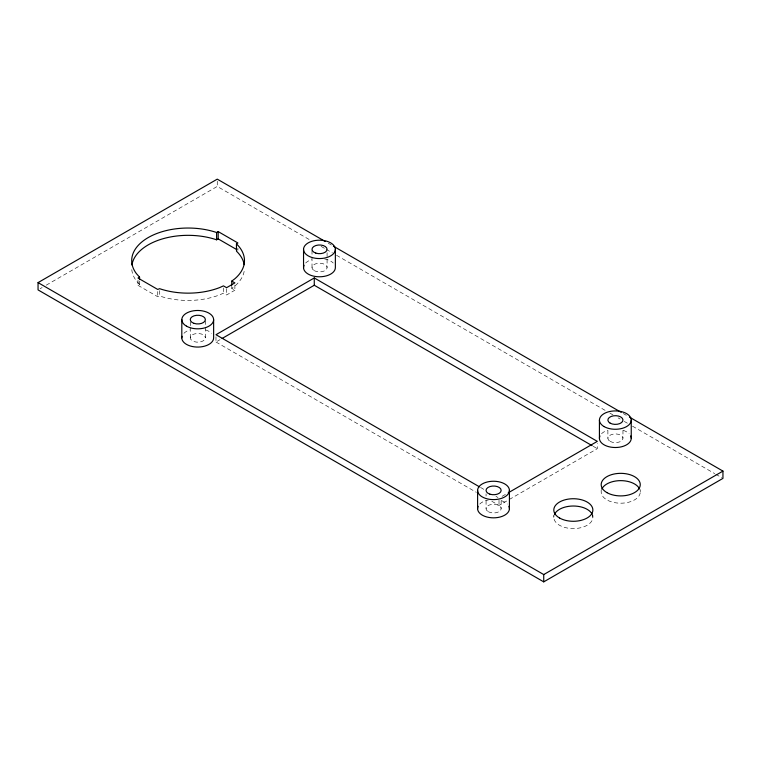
<?xml version="1.0" encoding="UTF-8"?>
<svg xmlns="http://www.w3.org/2000/svg" width="761" height="761" viewBox="0 0 761 761"><rect width="100%" height="100%" fill="white"/><g stroke="black" fill="none" stroke-linecap="round" stroke-linejoin="round"><path stroke-width="0.57" stroke-dasharray="3.81 2.85" d="M234.883 284.985L234.883 290.198L231.763 288.39L234.845 286.079A56.381 32.552 0 0 0 244.452 268.776M40.095 288.723L42.15 287.544M46.24 285.175L217.266 186.435L309.775 239.839M137.998 280.134L137.998 285.337L139.558 284.443L139.558 280.276M137.998 285.337L157.736 296.733L159.582 295.972A56.381 32.552 0 0 0 219.967 294.735L223.439 293.156L226.597 294.983L234.883 290.198M215.981 336.79L215.981 342.003L220.072 339.634M502.089 496.343L507.207 493.394M491.815 501.252L499.016 505.418L508.234 500.091M509.261 499.501L597.309 448.667L597.309 443.454M328.276 243.225L331.358 245.013M623.249 413.537L626.332 415.316M321.075 246.364L325.185 248.742M326.212 249.332L332.386 252.899M336.495 255.268L605.785 410.74M609.894 413.109L612.976 414.897M618.113 417.865L620.167 419.045M624.277 421.423L627.368 423.202M632.505 426.17L714.731 473.637M715.759 474.236L721.923 477.794M593.2 446.288L597.309 448.667M480.495 487.421L485.642 490.398M495.934 496.334L497.989 497.523M215.981 342.003L476.376 492.338M139.558 284.443L136.428 280.933A56.381 32.552 0 0 1 131.739 269.033M640.258 489.703L640.258 491.787M622.964 430.298L622.964 438.279M607.887 430.298L607.887 438.279M601.18 489.96L601.18 492.044A19.539 11.282 0 0 0 622.641 503.145A19.539 11.282 0 0 0 639.925 489.827M592.876 515.092L592.876 517.176M553.799 515.34L553.799 517.423M501.147 500.633L501.147 508.605M499.016 500.205L499.016 505.418M486.07 493.794L486.07 496.077M486.07 500.633L486.07 508.605M327.078 252.738L327.078 267.549M312.01 250.464L312.01 267.549M237.917 248.191L237.917 250.274M231.763 286.307L231.763 288.39M226.597 288.733L226.597 294.983M223.439 287.953L223.439 293.156M217.266 181.223L217.266 186.435M205.356 320.742L205.356 337.836A7.534 4.347 0 0 1 194.045 341.603A7.534 4.347 0 0 1 194.045 334.069A7.534 4.347 0 0 1 205.356 337.836M190.279 321.884L190.279 326.44M190.279 327.582L190.279 337.836M159.315 290.616L159.315 295.829M157.736 291.53L157.736 296.733M305.675 263.011A15.914 9.189 0 0 1 311.496 259.653M324.567 258.911A15.914 9.189 0 0 1 333.232 263.011M601.551 433.732A15.914 9.189 0 0 1 607.383 430.374M623.288 430.374A15.914 9.189 0 0 1 629.109 433.732M479.734 504.067A15.914 9.189 0 0 1 488.4 499.958M501.47 500.709A15.914 9.189 0 0 1 507.292 504.067M183.943 333.289A15.914 9.189 0 0 1 189.765 329.932M205.679 329.932A15.914 9.189 0 0 1 211.501 333.289M592.153 514.265A19.539 11.282 0 0 1 574.403 528.562A19.539 11.282 0 0 1 554.056 515.463M314.217 270.631A7.534 4.347 0 0 0 326.821 268.681A7.534 4.347 0 0 0 317.594 263.354A7.534 4.347 0 0 0 314.217 270.631M610.094 441.351A7.534 4.347 0 0 0 622.707 439.401A7.534 4.347 0 0 0 613.471 434.074A7.534 4.347 0 0 0 610.094 441.351M488.277 511.687A7.534 4.347 0 0 0 500.89 509.737A7.534 4.347 0 0 0 491.654 504.4A7.534 4.347 0 0 0 488.277 511.687"/><path stroke-width="1.14" d="M231.763 285.27L231.763 281.104L234.845 278.783A56.381 32.552 0 0 0 236.509 243.91L237.917 242.987L218.179 231.591L216.6 232.505A56.381 32.552 0 0 0 150.64 236.252A56.381 32.552 0 0 0 136.428 273.637L139.558 277.147L139.558 279.23M131.938 264.952A56.381 32.552 0 0 1 216.6 239.801L218.179 238.878L218.179 231.591M629.423 417.095L722.95 471.097L722.95 478.384L543.735 581.861L38.05 289.903L38.05 282.616L217.266 179.139L325.185 241.446M139.558 277.147L137.998 278.05L157.736 289.446L159.582 288.676A56.381 32.552 0 0 0 219.967 287.449L223.439 285.87L226.597 287.687L234.883 282.902L231.763 281.104M508.234 492.805L597.309 441.37L314.274 277.955L215.981 334.707L479.459 486.831M222.126 338.455L314.274 285.251L592.163 445.689M38.05 282.616L543.735 574.565L722.95 471.097M333.413 246.193L621.195 412.348M218.179 238.878L236.928 249.713M631.24 420.091L631.24 438.326M599.421 420.091L599.421 438.326M543.735 574.565L543.735 581.861M509.423 490.426A15.914 9.189 0 0 1 485.556 498.379A15.914 9.189 0 0 1 485.556 482.474A15.914 9.189 0 0 1 509.423 490.426L509.423 508.662M477.604 490.426L477.604 508.662M335.363 249.37A15.914 9.189 0 0 1 311.496 257.332A15.914 9.189 0 0 1 311.496 241.418A15.914 9.189 0 0 1 335.363 249.37L335.363 267.606A15.914 9.189 0 0 1 317.375 276.709A15.914 9.189 0 0 1 304.086 265.228M314.274 277.955L314.274 285.251M303.544 249.37L303.544 267.606M236.433 243.843L236.509 251.206A56.381 32.552 0 0 1 244.205 264.695M216.6 232.505L216.6 239.801M213.632 319.658L213.632 337.884A15.914 9.189 0 0 1 196.338 347.035A15.914 9.189 0 0 1 182.06 336.286M181.812 319.658L181.812 337.884M630.698 435.948A15.914 9.189 0 0 1 615.335 447.516A15.914 9.189 0 0 1 599.963 435.948M508.881 506.284A15.914 9.189 0 0 1 493.518 517.841A15.914 9.189 0 0 1 478.146 506.284M601.789 489.114A19.539 11.282 0 0 1 620.5 480.638A19.539 11.282 0 0 1 639.535 488.876M554.408 514.503A19.539 11.282 0 0 1 573.119 506.017A19.539 11.282 0 0 1 592.153 514.265M315.777 253.09A7.534 4.347 0 0 0 327.078 249.323A7.534 4.347 0 0 0 315.777 245.556A7.534 4.347 0 0 0 315.777 253.09M604.082 426.588A15.914 9.189 0 0 0 630.698 422.469A15.914 9.189 0 0 0 611.216 411.225A15.914 9.189 0 0 0 604.082 426.588M610.094 423.116A7.534 4.347 0 0 0 622.707 421.166A7.534 4.347 0 0 0 613.471 415.839A7.534 4.347 0 0 0 610.094 423.116M489.837 494.146A7.534 4.347 0 0 0 501.147 490.379A7.534 4.347 0 0 0 489.837 486.602A7.534 4.347 0 0 0 489.837 494.146M186.474 326.146A15.914 9.189 0 0 0 213.09 322.027A15.914 9.189 0 0 0 193.608 310.783A15.914 9.189 0 0 0 186.474 326.146M194.045 323.368A7.534 4.347 0 0 0 205.356 319.601A7.534 4.347 0 0 0 194.045 315.834A7.534 4.347 0 0 0 194.045 323.368M607.059 492.69A19.539 11.282 0 0 0 639.649 487.421A19.539 11.282 0 0 0 615.449 473.761A19.539 11.282 0 0 0 607.059 492.69M559.668 518.07A19.539 11.282 0 0 0 592.258 512.809A19.539 11.282 0 0 0 568.067 499.149A19.539 11.282 0 0 0 559.668 518.07"/></g></svg>
